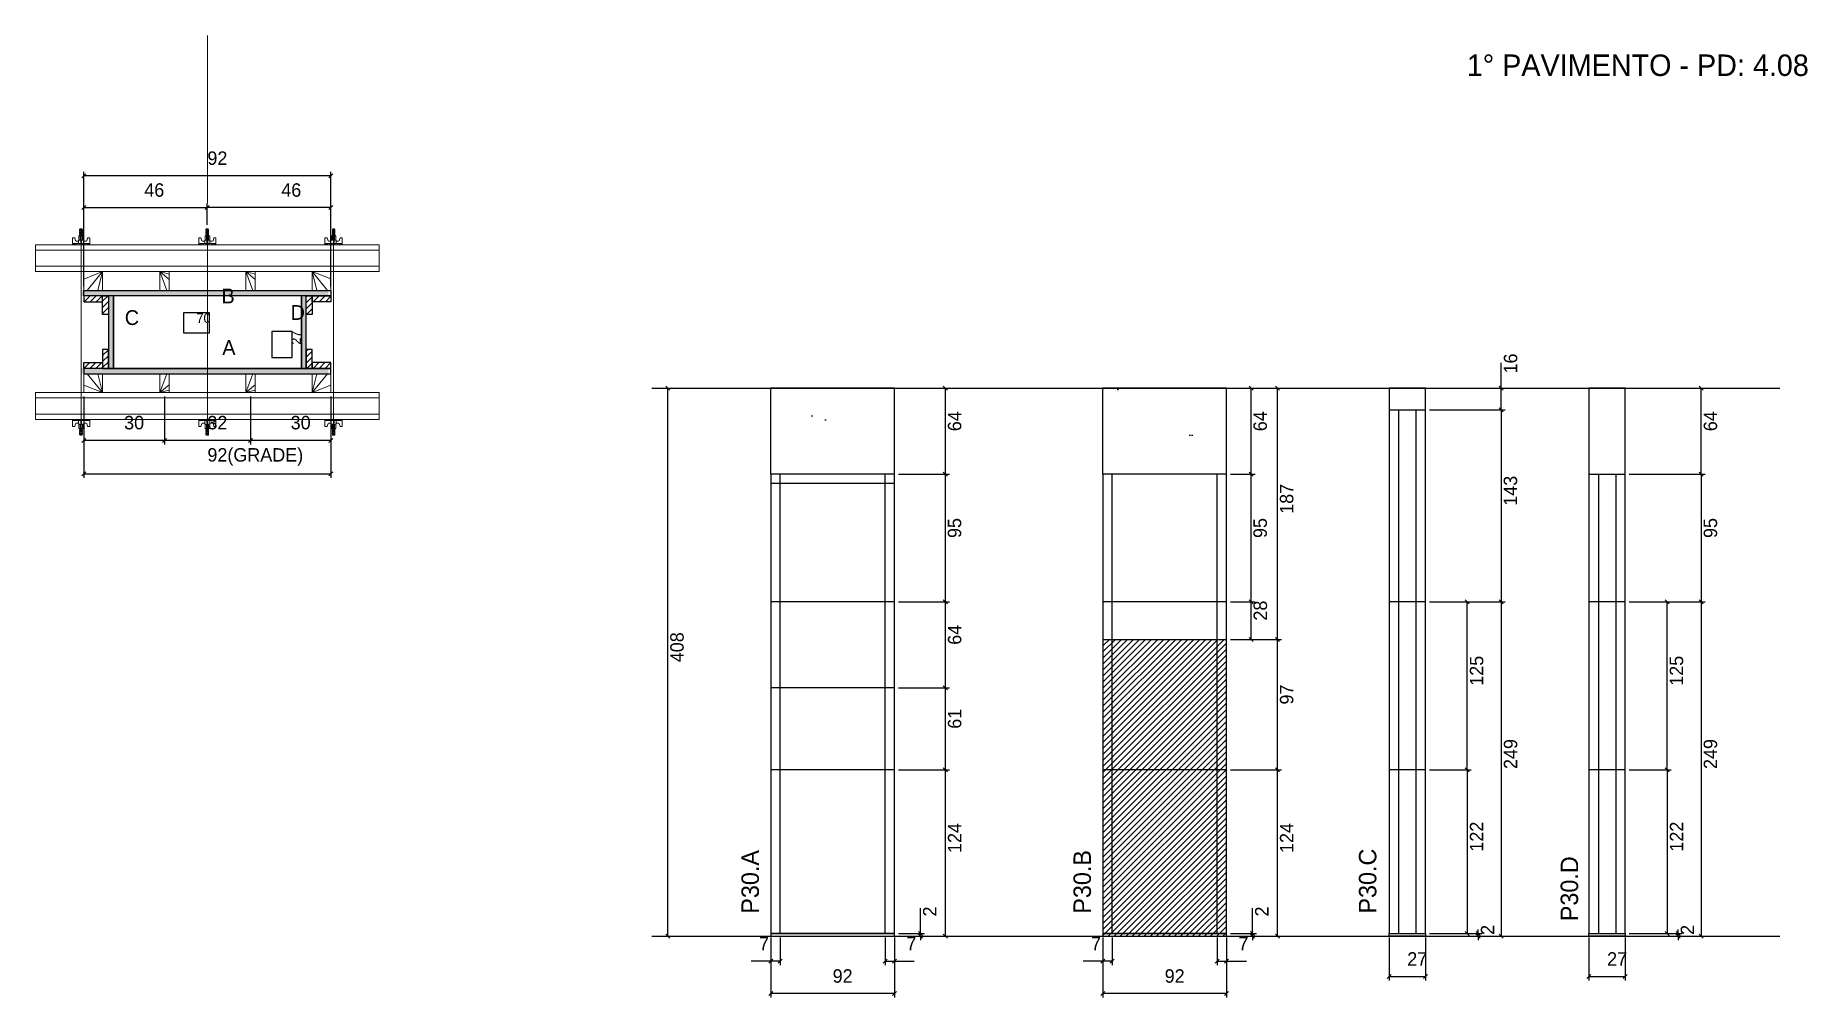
# Model space of a CAD drawing. Header units: metres. Extents: x 3100 to 4420, y 5169 to 5885.
import ezdxf

# ---------------------------------------------------------------- set-up
doc = ezdxf.new("R2010")
doc.units = ezdxf.units.M
for name, color, linetype in [('CHAPA', 7, 'Continuous'), ('COTA', 7, 'Continuous'), ('Hachura', 7, 'Continuous'), ('Madeira', 7, 'Continuous'), ('NOMENCLATURA', 7, 'Continuous'), ('Nível', 7, 'Continuous'), ('Painéis', 7, 'Continuous'), ('Perfil Metálico', 7, 'Continuous'), ('SARR_2.2x7', 7, 'Continuous'), ('SARRAFO', 7, 'Continuous'), ('Texto Seção', 7, 'Continuous'), ('TEXTO_GERAL', 7, 'Continuous')]:
    doc.layers.add(name, color=color, linetype=linetype)

msp = doc.modelspace()

# ---------------------------------------------------------------- hatches: boundary and pattern name
at = {"layer": 'COTA'}
h = msp.add_hatch(dxfattribs=at)
h.set_pattern_fill('AR-CONC')
h.paths.add_polyline_path([(3647.7, 5558.4), (3739.7, 5558.4), (3739.7, 5622.4), (3647.7, 5622.4), (3647.7, 5558.4)])
h = msp.add_hatch(dxfattribs=at)
h.set_pattern_fill('AR-CONC')
h.paths.add_polyline_path([(3894.9, 5608.4), (3894.9, 5608.4), (3894.9, 5558.4), (3986.9, 5558.4), (3986.9, 5606.4), (3986.9, 5606.4), (3986.9, 5622.4), (3894.9, 5622.4), (3894.9, 5608.4)])
h = msp.add_hatch(dxfattribs=at)
h.set_pattern_fill('AR-CONC')
h.paths.add_polyline_path([(4108, 5606.4), (4135, 5606.4), (4135, 5622.4), (4108, 5622.4), (4108, 5606.4)])
h = msp.add_hatch(dxfattribs=at)
h.set_pattern_fill('AR-CONC')
h.paths.add_polyline_path([(4256.8, 5558.4), (4283.8, 5558.4), (4283.8, 5622.4), (4256.8, 5622.4), (4256.8, 5558.4)])
at = {"layer": 'Hachura'}
h = msp.add_hatch(color=7, dxfattribs=at)
h.dxf.hatch_style = 1
h.paths.add_polyline_path([(3134.2, 5691.2), (3134.2, 5695.2), (3318.2, 5695.2), (3318.2, 5691.2), (3134.2, 5691.2), (3134.2, 5691.2)])
h = msp.add_hatch(dxfattribs=at)
h.set_pattern_fill('ANSI31')
h.paths.add_polyline_path([(3150.2, 5691.2), (3150.2, 5686.8), (3136.2, 5686.8), (3136.2, 5691.2), (3150.2, 5691.2)])
h = msp.add_hatch(dxfattribs=at)
h.set_pattern_fill('ANSI31')
h.paths.add_polyline_path([(3154.6, 5691.2), (3150.2, 5691.2), (3150.2, 5677.2), (3154.6, 5677.2), (3154.6, 5691.2)])
h = msp.add_hatch(color=7, dxfattribs=at)
h.dxf.hatch_style = 1
h.paths.add_polyline_path([(3158.2, 5691.2), (3154.6, 5691.2), (3154.6, 5637.2), (3158.2, 5637.2), (3158.2, 5691.2)])
h = msp.add_hatch(color=7, dxfattribs=at)
h.dxf.hatch_style = 1
h.paths.add_polyline_path([(3158.2, 5691.2), (3154.6, 5691.2), (3154.6, 5637.2), (3158.2, 5637.2), (3158.2, 5691.2)])
h = msp.add_hatch(color=7, dxfattribs=at)
h.dxf.hatch_style = 1
h.paths.add_polyline_path([(3301.8, 5691.2), (3298.2, 5691.2), (3298.2, 5637.2), (3301.8, 5637.2), (3301.8, 5691.2)])
h = msp.add_hatch(color=7, dxfattribs=at)
h.dxf.hatch_style = 1
h.paths.add_polyline_path([(3301.8, 5691.2), (3298.2, 5691.2), (3298.2, 5637.2), (3301.8, 5637.2), (3301.8, 5691.2)])
h = msp.add_hatch(dxfattribs=at)
h.set_pattern_fill('ANSI31')
h.paths.add_polyline_path([(3306.2, 5691.2), (3301.8, 5691.2), (3301.8, 5677.2), (3306.2, 5677.2), (3306.2, 5691.2)])
h = msp.add_hatch(dxfattribs=at)
h.set_pattern_fill('ANSI31')
h.paths.add_polyline_path([(3306.2, 5691.2), (3306.2, 5686.8), (3320.2, 5686.8), (3320.2, 5691.2), (3306.2, 5691.2)])
h = msp.add_hatch(dxfattribs=at)
h.set_pattern_fill('ANSI31')
h.paths.add_polyline_path([(3154.6, 5637.2), (3150.2, 5637.2), (3150.2, 5651.2), (3154.6, 5651.2), (3154.6, 5637.2)])
h = msp.add_hatch(dxfattribs=at)
h.set_pattern_fill('ANSI31')
h.paths.add_polyline_path([(3306.2, 5637.2), (3301.8, 5637.2), (3301.8, 5651.2), (3306.2, 5651.2), (3306.2, 5637.2)])
h = msp.add_hatch(color=7, dxfattribs=at)
h.dxf.hatch_style = 1
h.paths.add_polyline_path([(3134.2, 5637.2), (3134.2, 5633.2), (3318.2, 5633.2), (3318.2, 5637.2), (3134.2, 5637.2), (3134.2, 5637.2)])
h = msp.add_hatch(dxfattribs=at)
h.set_pattern_fill('ANSI31')
h.paths.add_polyline_path([(3150.2, 5637.2), (3150.2, 5641.6), (3136.2, 5641.6), (3136.2, 5637.2), (3150.2, 5637.2)])
h = msp.add_hatch(dxfattribs=at)
h.set_pattern_fill('ANSI31')
h.paths.add_polyline_path([(3306.2, 5637.2), (3306.2, 5641.6), (3320.2, 5641.6), (3320.2, 5637.2), (3306.2, 5637.2)])
h = msp.add_hatch(dxfattribs=at)
h.set_pattern_fill('ANSI31')
h.paths.add_polyline_path([(3986.9, 5214.4), (3986.9, 5435.4), (3894.9, 5435.4), (3894.9, 5214.4), (3986.9, 5214.4), (3986.9, 5214.4)])

# ---------------------------------------------------------------- linework, layer by layer
at = {"layer": 'CHAPA', "color": 1, "lineweight": 25}
for points in [[(3136.2, 5691.2), (3136.2, 5695.2), (3320.2, 5695.2), (3320.2, 5691.2)], [(3136.2, 5691.2), (3136.2, 5695.2), (3320.2, 5695.2), (3320.2, 5691.2)], [(3158.2, 5691.2), (3154.6, 5691.2), (3154.6, 5637.2), (3158.2, 5637.2)], [(3158.2, 5691.2), (3154.6, 5691.2), (3154.6, 5637.2), (3158.2, 5637.2)], [(3301.8, 5691.2), (3298.2, 5691.2), (3298.2, 5637.2), (3301.8, 5637.2)], [(3301.8, 5691.2), (3298.2, 5691.2), (3298.2, 5637.2), (3301.8, 5637.2)], [(3136.2, 5637.2), (3136.2, 5633.2), (3320.2, 5633.2), (3320.2, 5637.2)], [(3136.2, 5637.2), (3136.2, 5633.2), (3320.2, 5633.2), (3320.2, 5637.2)]]:
    msp.add_lwpolyline(points, close=True, dxfattribs=at)
at = {"layer": 'COTA', "color": 0, "lineweight": 25}
for p, q in [((3137.7, 5782.1), (3134.7, 5779.1)), ((3318.7, 5779.1), (3321.7, 5782.1)), ((3137.7, 5758.4), (3134.7, 5755.4)), ((3229.6, 5758.4), (3226.6, 5755.4)), ((3226.6, 5755.4), (3229.6, 5758.4)), ((3318.7, 5755.4), (3321.7, 5758.4)), ((3572.5, 5620.9), (3569.5, 5623.9)), ((3779.1, 5620.9), (3776.1, 5623.9)), ((4006.7, 5620.9), (4003.7, 5623.9)), ((4026.3, 5620.9), (4023.3, 5623.9)), ((4193, 5620.9), (4190, 5623.9)), ((4341.8, 5620.9), (4338.8, 5623.9)), ((4190, 5607.9), (4193, 5604.9)), ((4193, 5604.9), (4190, 5607.9)), ((3137.7, 5585), (3134.7, 5582)), ((3197.7, 5585), (3194.7, 5582)), ((3194.7, 5582), (3197.7, 5585)), ((3261.7, 5585), (3258.7, 5582)), ((3258.7, 5582), (3261.7, 5585)), ((3318.7, 5582), (3321.7, 5585)), ((3137.7, 5560.1), (3134.7, 5557.1)), ((3318.7, 5557.1), (3321.7, 5560.1)), ((3776.1, 5559.9), (3779.1, 5556.9)), ((3779.1, 5556.9), (3776.1, 5559.9)), ((4003.7, 5559.9), (4006.7, 5556.9)), ((4006.7, 5556.9), (4003.7, 5559.9)), ((4338.8, 5559.9), (4341.8, 5556.9)), ((4341.8, 5556.9), (4338.8, 5559.9)), ((3779.1, 5461.9), (3776.1, 5464.9)), ((3776.1, 5464.9), (3779.1, 5461.9)), ((4006.7, 5461.9), (4003.7, 5464.9)), ((4003.7, 5464.9), (4006.7, 5461.9)), ((4167.7, 5461.9), (4164.7, 5464.9)), ((4190, 5464.9), (4193, 5461.9)), ((4193, 5461.9), (4190, 5464.9)), ((4316.5, 5461.9), (4313.5, 5464.9)), ((4338.8, 5464.9), (4341.8, 5461.9)), ((4341.8, 5461.9), (4338.8, 5464.9)), ((4003.7, 5436.9), (4006.7, 5433.9)), ((4023.3, 5436.9), (4026.3, 5433.9)), ((4026.3, 5433.9), (4023.3, 5436.9)), ((3779.1, 5397.9), (3776.1, 5400.9)), ((3776.1, 5400.9), (3779.1, 5397.9)), ((3779.1, 5336.9), (3776.1, 5339.9)), ((3776.1, 5339.9), (3779.1, 5336.9)), ((4026.3, 5336.9), (4023.3, 5339.9)), ((4023.3, 5339.9), (4026.3, 5336.9)), ((4167.7, 5336.9), (4164.7, 5339.9)), ((4164.7, 5339.9), (4167.7, 5336.9)), ((4316.5, 5336.9), (4313.5, 5339.9)), ((4313.5, 5339.9), (4316.5, 5336.9)), ((3569.5, 5215.9), (3572.5, 5212.9)), ((3757.5, 5217.9), (3760.5, 5214.9)), ((3760.5, 5212.9), (3757.5, 5215.9)), ((3776.1, 5215.9), (3779.1, 5212.9)), ((4004.7, 5217.9), (4007.7, 5214.9)), ((4007.7, 5212.9), (4004.7, 5215.9)), ((4023.3, 5215.9), (4026.3, 5212.9)), ((4164.7, 5217.9), (4167.7, 5214.9)), ((4172.8, 5217.9), (4175.8, 5214.9)), ((4175.8, 5212.9), (4172.8, 5215.9)), ((4190, 5215.9), (4193, 5212.9)), ((4313.5, 5217.9), (4316.5, 5214.9)), ((4321.6, 5217.9), (4324.6, 5214.9)), ((4324.6, 5212.9), (4321.6, 5215.9)), ((4338.8, 5215.9), (4341.8, 5212.9)), ((3649.2, 5197.3), (3646.2, 5194.3)), ((3653.2, 5194.3), (3656.2, 5197.3)), ((3734.2, 5197.3), (3731.2, 5194.3)), ((3738.2, 5194.3), (3741.2, 5197.3)), ((3896.4, 5197.3), (3893.4, 5194.3)), ((3900.4, 5194.3), (3903.4, 5197.3)), ((3981.4, 5197.3), (3978.4, 5194.3)), ((3985.4, 5194.3), (3988.4, 5197.3)), ((4109.5, 5186), (4106.5, 5183)), ((4133.5, 5183), (4136.5, 5186)), ((4258.3, 5186), (4255.3, 5183)), ((4282.3, 5183), (4285.3, 5186)), ((3649.2, 5173.2), (3646.2, 5170.2)), ((3738.2, 5170.2), (3741.2, 5173.2)), ((3896.4, 5173.2), (3893.4, 5170.2)), ((3985.4, 5170.2), (3988.4, 5173.2))]:
    msp.add_line(p, q, dxfattribs=at)
at = {"layer": 'COTA', "color": 241, "lineweight": 25}
for p, q in [((3136.2, 5698.2), (3136.2, 5783.6)), ((3320.2, 5780.6), (3136.2, 5780.6)), ((3320.2, 5698.2), (3320.2, 5783.6)), ((3136.2, 5732.2), (3136.2, 5759.9)), ((3136.2, 5756.9), (3228.1, 5756.9)), ((3228.1, 5744), (3228.1, 5759.9)), ((3228.1, 5744), (3228.1, 5759.9)), ((3320.2, 5756.9), (3228.1, 5756.9)), ((3320.2, 5732.2), (3320.2, 5759.9)), ((3739.7, 5622.4), (3647.7, 5622.4)), ((3647.7, 5558.4), (3647.7, 5622.4)), ((3739.7, 5558.4), (3739.7, 5622.4)), ((3986.9, 5622.4), (3894.9, 5622.4)), ((3894.9, 5558.4), (3894.9, 5622.4)), ((3986.9, 5558.4), (3986.9, 5622.4)), ((3136.2, 5616.2), (3136.2, 5555.6)), ((3136.2, 5616.2), (3136.2, 5580.5)), ((3196.2, 5616.2), (3196.2, 5580.5)), ((3196.2, 5616.2), (3196.2, 5580.5)), ((3260.2, 5616.2), (3260.2, 5580.5)), ((3260.2, 5616.2), (3260.2, 5580.5)), ((3320.2, 5616.2), (3320.2, 5555.6)), ((3320.2, 5616.2), (3320.2, 5580.5)), ((3196.2, 5583.5), (3136.2, 5583.5)), ((3260.2, 5583.5), (3196.2, 5583.5)), ((3320.2, 5583.5), (3260.2, 5583.5)), ((3136.2, 5558.6), (3320.2, 5558.6))]:
    msp.add_line(p, q, dxfattribs=at)
at = {"layer": 'COTA', "color": 180, "lineweight": 25}
for p, q in [((3229.8, 5678.6), (3210.5, 5678.6)), ((3210.5, 5678.6), (3210.5, 5663.6)), ((3229.8, 5663.6), (3229.8, 5678.6)), ((3210.5, 5663.6), (3229.8, 5663.6)), ((3291.2, 5664.6), (3276.2, 5664.6)), ((3276.2, 5664.6), (3276.2, 5645.2)), ((3291.2, 5645.2), (3291.2, 5664.6)), ((3276.2, 5645.2), (3291.2, 5645.2))]:
    msp.add_line(p, q, dxfattribs=at)
at = {"layer": 'COTA', "color": 4, "lineweight": 25}
for p, q in [((4191.5, 5622.4), (4191.5, 5641.4)), ((3562.1, 5622.4), (3574, 5622.4)), ((3571, 5214.4), (3571, 5622.4)), ((3742.7, 5622.4), (3780.6, 5622.4)), ((3777.6, 5558.4), (3777.6, 5622.4)), ((3989.9, 5622.4), (4027.8, 5622.4)), ((3989.9, 5622.4), (4008.2, 5622.4)), ((4005.2, 5558.4), (4005.2, 5622.4)), ((4024.8, 5435.4), (4024.8, 5622.4)), ((4138, 5622.4), (4194.5, 5622.4)), ((4191.5, 5606.4), (4191.5, 5622.4)), ((4286.8, 5622.4), (4343.3, 5622.4)), ((4340.3, 5558.4), (4340.3, 5622.4)), ((4138, 5606.4), (4194.5, 5606.4)), ((4138, 5606.4), (4194.5, 5606.4)), ((4191.5, 5606.4), (4191.5, 5463.4)), ((3742.7, 5558.4), (3780.6, 5558.4)), ((3742.7, 5558.4), (3780.6, 5558.4)), ((3777.6, 5463.4), (3777.6, 5558.4)), ((3989.9, 5558.4), (4008.2, 5558.4)), ((3989.9, 5558.4), (4008.2, 5558.4)), ((4005.2, 5463.4), (4005.2, 5558.4)), ((4286.8, 5558.4), (4343.3, 5558.4)), ((4286.8, 5558.4), (4343.3, 5558.4)), ((4340.3, 5558.4), (4340.3, 5463.4)), ((3742.7, 5463.4), (3780.6, 5463.4)), ((3742.7, 5463.4), (3780.6, 5463.4)), ((3777.6, 5399.4), (3777.6, 5463.4)), ((3989.9, 5463.4), (4008.2, 5463.4)), ((3989.9, 5463.4), (4008.2, 5463.4)), ((4005.2, 5435.4), (4005.2, 5463.4)), ((4138, 5463.4), (4194.5, 5463.4)), ((4138, 5463.4), (4169.2, 5463.4)), ((4138, 5463.4), (4194.5, 5463.4)), ((4166.2, 5338.4), (4166.2, 5463.4)), ((4191.5, 5463.4), (4191.5, 5214.4)), ((4286.8, 5463.4), (4343.3, 5463.4)), ((4286.8, 5463.4), (4318, 5463.4)), ((4286.8, 5463.4), (4343.3, 5463.4)), ((4315, 5338.4), (4315, 5463.4)), ((4340.3, 5463.4), (4340.3, 5214.4)), ((3989.9, 5435.4), (4027.8, 5435.4)), ((3989.9, 5435.4), (4027.8, 5435.4)), ((3989.9, 5435.4), (4008.2, 5435.4)), ((4024.8, 5338.4), (4024.8, 5435.4)), ((3742.7, 5399.4), (3780.6, 5399.4)), ((3742.7, 5399.4), (3780.6, 5399.4)), ((3777.6, 5338.4), (3777.6, 5399.4)), ((3742.7, 5338.4), (3780.6, 5338.4)), ((3742.7, 5338.4), (3780.6, 5338.4)), ((3777.6, 5214.4), (3777.6, 5338.4)), ((3989.9, 5338.4), (4027.8, 5338.4)), ((3989.9, 5338.4), (4027.8, 5338.4)), ((4024.8, 5214.4), (4024.8, 5338.4)), ((4138, 5338.4), (4169.2, 5338.4)), ((4138, 5338.4), (4169.2, 5338.4)), ((4166.2, 5338.4), (4166.2, 5216.4)), ((4286.8, 5338.4), (4318, 5338.4)), ((4286.8, 5338.4), (4318, 5338.4)), ((4315, 5338.4), (4315, 5216.4)), ((3759, 5216.4), (3759, 5235.2)), ((4006.2, 5216.4), (4006.2, 5235.2)), ((3562.1, 5214.4), (3574, 5214.4)), ((3647.7, 5213.4), (3647.7, 5168.7)), ((3654.7, 5213.4), (3654.7, 5192.8)), ((3732.7, 5213.4), (3732.7, 5192.8)), ((3739.7, 5213.4), (3739.7, 5168.7)), ((3742.7, 5216.4), (3762, 5216.4)), ((3742.7, 5214.4), (3762, 5214.4)), ((3742.7, 5214.4), (3780.6, 5214.4)), ((3759, 5214.4), (3759, 5216.4)), ((3759, 5214.4), (3759, 5211.4)), ((3894.9, 5213.4), (3894.9, 5168.7)), ((3901.9, 5213.4), (3901.9, 5192.8)), ((3979.9, 5213.4), (3979.9, 5192.8)), ((3986.9, 5213.4), (3986.9, 5168.7)), ((3989.9, 5216.4), (4009.2, 5216.4)), ((3989.9, 5214.4), (4009.2, 5214.4)), ((3989.9, 5214.4), (4027.8, 5214.4)), ((4006.2, 5214.4), (4006.2, 5216.4)), ((4006.2, 5214.4), (4006.2, 5211.4)), ((4108, 5213.4), (4108, 5181.5)), ((4135, 5213.4), (4135, 5181.5)), ((4138, 5216.4), (4177.3, 5216.4)), ((4138, 5216.4), (4169.2, 5216.4)), ((4138, 5214.4), (4177.3, 5214.4)), ((4138, 5214.4), (4194.5, 5214.4)), ((4174.3, 5216.4), (4174.3, 5219.4)), ((4174.3, 5214.4), (4174.3, 5216.4)), ((4174.3, 5214.4), (4174.3, 5211.4)), ((4256.8, 5213.4), (4256.8, 5181.5)), ((4283.8, 5213.4), (4283.8, 5181.5)), ((4286.8, 5216.4), (4326.1, 5216.4)), ((4286.8, 5216.4), (4318, 5216.4)), ((4286.8, 5214.4), (4326.1, 5214.4)), ((4286.8, 5214.4), (4343.3, 5214.4)), ((4323.1, 5216.4), (4323.1, 5219.4)), ((4323.1, 5214.4), (4323.1, 5216.4)), ((4323.1, 5214.4), (4323.1, 5211.4)), ((3647.7, 5211.4), (3647.7, 5192.8)), ((3739.7, 5211.4), (3739.7, 5192.8)), ((3894.9, 5211.4), (3894.9, 5192.8)), ((3986.9, 5211.4), (3986.9, 5192.8)), ((3647.7, 5195.8), (3633, 5195.8)), ((3654.7, 5195.8), (3647.7, 5195.8)), ((3732.7, 5195.8), (3739.7, 5195.8)), ((3739.7, 5195.8), (3754.5, 5195.8)), ((3894.9, 5195.8), (3880.2, 5195.8)), ((3901.9, 5195.8), (3894.9, 5195.8)), ((3979.9, 5195.8), (3986.9, 5195.8)), ((3986.9, 5195.8), (4001.7, 5195.8)), ((4108, 5184.5), (4135, 5184.5)), ((4256.8, 5184.5), (4283.8, 5184.5)), ((3739.7, 5171.7), (3647.7, 5171.7)), ((3986.9, 5171.7), (3894.9, 5171.7))]:
    msp.add_line(p, q, dxfattribs=at)
at = {"layer": 'COTA', "color": 241, "lineweight": 25}
for points in [[(4135, 5606.4), (4135, 5622.4), (4108, 5622.4), (4108, 5606.4)], [(4283.8, 5558.4), (4283.8, 5622.4), (4256.8, 5622.4), (4256.8, 5558.4)]]:
    msp.add_lwpolyline(points, dxfattribs=at)
at = {"layer": 'Hachura', "color": 0, "lineweight": 9}
for p, q in [((3135.2, 5738.9), (3133, 5740)), ((3133.1, 5740.7), (3133.5, 5741)), ((3133.1, 5740.3), (3133.1, 5740.7)), ((3135.1, 5740.7), (3133.1, 5740.7)), ((3133.1, 5740.3), (3135.1, 5739.4)), ((3133.1, 5740.3), (3135.1, 5739.4)), ((3133.1, 5740.2), (3135.2, 5739.2)), ((3133.1, 5739.2), (3133.1, 5739.8)), ((3135.1, 5738.8), (3133.1, 5739.8)), ((3133.5, 5741), (3134.8, 5741)), ((3135.1, 5740), (3133.8, 5740.7)), ((3135.2, 5740.1), (3134, 5740.7)), ((3134.6, 5740.7), (3135.2, 5740.3)), ((3135.1, 5740.7), (3134.8, 5741)), ((3134.8, 5740.7), (3135.1, 5740.5)), ((3135.1, 5740), (3135.1, 5739.4)), ((3229.2, 5738.9), (3227, 5740)), ((3227.1, 5740.7), (3227.5, 5741)), ((3227.1, 5740.3), (3227.1, 5740.7)), ((3229.1, 5740.7), (3227.1, 5740.7)), ((3227.1, 5740.3), (3229.1, 5739.4)), ((3227.1, 5740.3), (3229.1, 5739.4)), ((3227.1, 5740.2), (3229.2, 5739.2)), ((3227.1, 5739.2), (3227.1, 5739.8)), ((3229.1, 5738.8), (3227.1, 5739.8)), ((3227.5, 5741), (3228.8, 5741)), ((3229.1, 5740), (3227.8, 5740.7)), ((3229.2, 5740.1), (3228, 5740.7)), ((3228.6, 5740.7), (3229.2, 5740.3)), ((3229.1, 5740.7), (3228.8, 5741)), ((3228.8, 5740.7), (3229.1, 5740.5)), ((3229.1, 5740), (3229.1, 5739.4)), ((3321.8, 5740.7), (3321.1, 5740.3)), ((3323.3, 5740.2), (3321.1, 5739.2)), ((3321.2, 5740.1), (3322.3, 5740.7)), ((3321.2, 5738.9), (3323.3, 5740)), ((3321.3, 5740.7), (3321.6, 5741)), ((3321.5, 5740.7), (3321.3, 5740.5)), ((3321.3, 5740), (3322.6, 5740.7)), ((3321.3, 5740.7), (3323.2, 5740.7)), ((3323.2, 5740.3), (3321.3, 5739.4)), ((3323.2, 5740.3), (3321.3, 5739.4)), ((3321.3, 5740), (3321.3, 5739.4)), ((3321.3, 5738.8), (3323.2, 5739.8)), ((3322.9, 5741), (3321.6, 5741)), ((3323.2, 5740.7), (3322.9, 5741)), ((3323.2, 5740.3), (3323.2, 5740.7)), ((3323.2, 5739.2), (3323.2, 5739.8)), ((3127.7, 5729.2), (3127.7, 5734.3)), ((3127.7, 5734.3), (3129.4, 5734.3)), ((3127.7, 5730.1), (3140.6, 5730.1)), ((3127.7, 5730.1), (3132.9, 5730.1)), ((3140.6, 5729.2), (3127.7, 5729.2)), ((3127.9, 5730.1), (3127.9, 5729.2)), ((3128.1, 5730.1), (3128.1, 5729.2)), ((3128.4, 5730.1), (3128.4, 5729.2)), ((3128.9, 5730.1), (3128.9, 5729.2)), ((3129.4, 5734.3), (3130, 5732.1)), ((3129.7, 5730.1), (3129.7, 5729.2)), ((3130.3, 5731.9), (3132.2, 5731.9)), ((3131.1, 5730.1), (3131.1, 5729.2)), ((3139.7, 5729.2), (3131.9, 5729.2)), ((3132.2, 5732.7), (3136.1, 5732.7)), ((3132.2, 5730.1), (3132.2, 5732.7)), ((3134.2, 5730.1), (3132.2, 5730.1)), ((3135.9, 5735.9), (3132.5, 5735.9)), ((3132.5, 5735.9), (3132.5, 5732.7)), ((3135.9, 5735.8), (3132.5, 5735.8)), ((3132.9, 5730.1), (3133.5, 5730.1)), ((3135.2, 5737.8), (3133, 5738.8)), ((3135.2, 5736.6), (3133, 5737.7)), ((3134.3, 5735.9), (3133, 5736.5)), ((3133.1, 5739.2), (3135.1, 5738.2)), ((3133.1, 5739.1), (3135.2, 5738)), ((3133.1, 5738), (3133.1, 5738.7)), ((3135.1, 5737.7), (3133.1, 5738.7)), ((3133.1, 5738.4), (3133.1, 5738.7)), ((3133.1, 5738), (3135.1, 5737)), ((3133.1, 5737.9), (3135.2, 5736.8)), ((3133.1, 5736.9), (3133.1, 5737.5)), ((3135.1, 5736.5), (3133.1, 5737.5)), ((3133.1, 5736.9), (3135.1, 5735.9)), ((3134, 5735.9), (3133.1, 5736.3)), ((3133.1, 5735.9), (3133.1, 5736.3)), ((3133.2, 5729.8), (3133.2, 5730)), ((3133.2, 5729.3), (3133.2, 5729.8)), ((3133.5, 5735.9), (3133.5, 5732.7)), ((3133.9, 5730.1), (3133.9, 5732.1)), ((3134.2, 5730.1), (3134.2, 5729.2)), ((3134.4, 5732.1), (3134.4, 5730.1)), ((3135.1, 5738.2), (3135.1, 5738.8)), ((3135.1, 5737.5), (3135.1, 5737.7)), ((3135.1, 5737.5), (3135.1, 5737)), ((3135.1, 5736.5), (3135.1, 5735.9)), ((3135.1, 5735.9), (3135.1, 5732.7)), ((3135.2, 5730), (3135.2, 5729.5)), ((3135.9, 5732.7), (3135.9, 5735.9)), ((3136.1, 5732.7), (3135.9, 5732.7)), ((3136.1, 5732.7), (3135.9, 5732.7)), ((3136.1, 5732.7), (3136.1, 5730.1)), ((3138.1, 5731.9), (3136.1, 5731.9)), ((3137.2, 5730.1), (3137.2, 5729.2)), ((3138.9, 5734.3), (3138.4, 5732.1)), ((3138.6, 5730.1), (3138.6, 5729.2)), ((3140.6, 5734.3), (3138.9, 5734.3)), ((3139.5, 5730.1), (3139.5, 5729.2)), ((3139.9, 5730.1), (3139.9, 5729.2)), ((3140.3, 5730.1), (3140.3, 5729.2)), ((3140.5, 5730.1), (3140.5, 5729.2)), ((3140.6, 5730.1), (3140.6, 5734.3)), ((3140.6, 5730.1), (3140.6, 5729.2)), ((3221.7, 5729.2), (3221.7, 5734.3)), ((3221.7, 5734.3), (3223.4, 5734.3)), ((3221.7, 5730.1), (3234.6, 5730.1)), ((3221.7, 5730.1), (3226.9, 5730.1)), ((3234.6, 5729.2), (3221.7, 5729.2)), ((3221.9, 5730.1), (3221.9, 5729.2)), ((3222.1, 5730.1), (3222.1, 5729.2)), ((3222.4, 5730.1), (3222.4, 5729.2)), ((3222.9, 5730.1), (3222.9, 5729.2)), ((3223.4, 5734.3), (3224, 5732.1)), ((3223.7, 5730.1), (3223.7, 5729.2)), ((3224.3, 5731.9), (3226.2, 5731.9)), ((3225.1, 5730.1), (3225.1, 5729.2)), ((3233.7, 5729.2), (3225.9, 5729.2)), ((3226.2, 5732.7), (3230.1, 5732.7)), ((3226.2, 5730.1), (3226.2, 5732.7)), ((3228.2, 5730.1), (3226.2, 5730.1)), ((3229.9, 5735.9), (3226.5, 5735.9)), ((3226.5, 5735.9), (3226.5, 5732.7)), ((3229.9, 5735.8), (3226.5, 5735.8)), ((3226.9, 5730.1), (3227.5, 5730.1)), ((3229.2, 5737.8), (3227, 5738.8)), ((3229.2, 5736.6), (3227, 5737.7)), ((3228.3, 5735.9), (3227, 5736.5)), ((3227.1, 5739.2), (3229.1, 5738.2)), ((3227.1, 5739.1), (3229.2, 5738)), ((3227.1, 5738), (3227.1, 5738.7)), ((3229.1, 5737.7), (3227.1, 5738.7)), ((3227.1, 5738.4), (3227.1, 5738.7)), ((3227.1, 5738), (3229.1, 5737)), ((3227.1, 5737.9), (3229.2, 5736.8)), ((3227.1, 5736.9), (3227.1, 5737.5)), ((3229.1, 5736.5), (3227.1, 5737.5)), ((3227.1, 5736.9), (3229.1, 5735.9)), ((3228, 5735.9), (3227.1, 5736.3)), ((3227.1, 5735.9), (3227.1, 5736.3)), ((3227.2, 5729.8), (3227.2, 5730)), ((3227.2, 5729.3), (3227.2, 5729.8)), ((3227.5, 5735.9), (3227.5, 5732.7)), ((3227.9, 5730.1), (3227.9, 5732.1)), ((3228.2, 5730.1), (3228.2, 5729.2)), ((3228.4, 5732.1), (3228.4, 5730.1)), ((3229.1, 5738.2), (3229.1, 5738.8)), ((3229.1, 5737.5), (3229.1, 5737.7)), ((3229.1, 5737.5), (3229.1, 5737)), ((3229.1, 5736.5), (3229.1, 5735.9)), ((3229.1, 5735.9), (3229.1, 5732.7)), ((3229.2, 5730), (3229.2, 5729.5)), ((3229.9, 5732.7), (3229.9, 5735.9)), ((3230.1, 5732.7), (3229.9, 5732.7)), ((3230.1, 5732.7), (3229.9, 5732.7)), ((3230.1, 5732.7), (3230.1, 5730.1)), ((3232.1, 5731.9), (3230.1, 5731.9)), ((3231.2, 5730.1), (3231.2, 5729.2)), ((3232.9, 5734.3), (3232.4, 5732.1)), ((3232.6, 5730.1), (3232.6, 5729.2)), ((3234.6, 5734.3), (3232.9, 5734.3)), ((3233.5, 5730.1), (3233.5, 5729.2)), ((3233.9, 5730.1), (3233.9, 5729.2)), ((3234.3, 5730.1), (3234.3, 5729.2)), ((3234.5, 5730.1), (3234.5, 5729.2)), ((3234.6, 5730.1), (3234.6, 5734.3)), ((3234.6, 5730.1), (3234.6, 5729.2)), ((3315.7, 5730.1), (3315.7, 5734.3)), ((3315.7, 5734.3), (3317.4, 5734.3)), ((3328.6, 5730.1), (3315.7, 5730.1)), ((3315.7, 5730.1), (3315.7, 5729.2)), ((3315.7, 5729.2), (3328.6, 5729.2)), ((3315.9, 5730.1), (3315.9, 5729.2)), ((3316.1, 5730.1), (3316.1, 5729.2)), ((3316.4, 5730.1), (3316.4, 5729.2)), ((3316.7, 5729.2), (3324.5, 5729.2)), ((3316.9, 5730.1), (3316.9, 5729.2)), ((3317.4, 5734.3), (3318, 5732.1)), ((3317.7, 5730.1), (3317.7, 5729.2)), ((3318.3, 5731.9), (3320.2, 5731.9)), ((3319.2, 5730.1), (3319.2, 5729.2)), ((3324.1, 5732.7), (3320.2, 5732.7)), ((3320.2, 5732.7), (3320.2, 5730.1)), ((3320.2, 5732.7), (3320.5, 5732.7)), ((3320.2, 5732.7), (3320.5, 5732.7)), ((3320.5, 5735.9), (3323.9, 5735.9)), ((3320.5, 5732.7), (3320.5, 5735.9)), ((3320.5, 5735.8), (3323.9, 5735.8)), ((3323.3, 5739.1), (3321.1, 5738)), ((3323.3, 5737.9), (3321.1, 5736.8)), ((3321.2, 5737.8), (3323.3, 5738.8)), ((3321.2, 5736.6), (3323.3, 5737.7)), ((3321.2, 5730), (3321.2, 5729.5)), ((3323.2, 5739.2), (3321.3, 5738.2)), ((3321.3, 5738.2), (3321.3, 5738.8)), ((3321.3, 5737.7), (3323.2, 5738.7)), ((3323.2, 5738), (3321.3, 5737)), ((3321.3, 5737.5), (3321.3, 5737.7)), ((3321.3, 5737.5), (3321.3, 5737)), ((3321.3, 5736.5), (3323.2, 5737.5)), ((3323.2, 5736.9), (3321.3, 5735.9)), ((3321.3, 5736.5), (3321.3, 5735.9)), ((3321.3, 5735.9), (3321.3, 5732.7)), ((3322, 5732.1), (3322, 5730.1)), ((3322, 5735.9), (3323.3, 5736.5)), ((3322.2, 5730.1), (3324.1, 5730.1)), ((3322.2, 5730.1), (3322.2, 5729.2)), ((3322.3, 5735.9), (3323.2, 5736.3)), ((3322.5, 5730.1), (3322.5, 5732.1)), ((3322.8, 5735.9), (3322.8, 5732.7)), ((3323.5, 5730.1), (3322.8, 5730.1)), ((3323.1, 5729.8), (3323.1, 5730)), ((3323.1, 5729.3), (3323.1, 5729.8)), ((3323.2, 5738), (3323.2, 5738.7)), ((3323.2, 5738.4), (3323.2, 5738.7)), ((3323.2, 5736.9), (3323.2, 5737.5)), ((3323.2, 5735.9), (3323.2, 5736.3)), ((3328.6, 5730.1), (3323.5, 5730.1)), ((3323.9, 5735.9), (3323.9, 5732.7)), ((3324.1, 5730.1), (3324.1, 5732.7)), ((3326.1, 5731.9), (3324.1, 5731.9)), ((3325.2, 5730.1), (3325.2, 5729.2)), ((3327, 5734.3), (3326.4, 5732.1)), ((3326.6, 5730.1), (3326.6, 5729.2)), ((3328.6, 5734.3), (3327, 5734.3)), ((3327.5, 5730.1), (3327.5, 5729.2)), ((3327.9, 5730.1), (3327.9, 5729.2)), ((3328.3, 5730.1), (3328.3, 5729.2)), ((3328.5, 5730.1), (3328.5, 5729.2)), ((3328.6, 5729.2), (3328.6, 5734.3)), ((3140.6, 5599.2), (3127.7, 5599.2)), ((3127.7, 5599.2), (3127.7, 5594)), ((3127.7, 5598.3), (3140.6, 5598.3)), ((3127.7, 5598.3), (3132.9, 5598.3)), ((3127.9, 5598.3), (3127.9, 5599.2)), ((3128.1, 5598.3), (3128.1, 5599.2)), ((3128.4, 5598.3), (3128.4, 5599.2)), ((3128.9, 5598.3), (3128.9, 5599.2)), ((3129.4, 5594), (3130, 5596.2)), ((3129.7, 5598.3), (3129.7, 5599.2)), ((3130.3, 5596.5), (3132.2, 5596.5)), ((3131.1, 5598.3), (3131.1, 5599.2)), ((3139.7, 5599.2), (3131.9, 5599.2)), ((3134.2, 5598.3), (3132.2, 5598.3)), ((3132.2, 5598.3), (3132.2, 5595.7)), ((3132.2, 5595.7), (3136.1, 5595.7)), ((3132.5, 5592.5), (3132.5, 5595.7)), ((3132.9, 5598.3), (3133.5, 5598.3)), ((3133.2, 5599), (3133.2, 5598.6)), ((3133.2, 5598.6), (3133.2, 5598.4)), ((3133.5, 5592.5), (3133.5, 5595.7)), ((3133.9, 5598.3), (3133.9, 5596.3)), ((3134.2, 5598.3), (3134.2, 5599.2)), ((3134.4, 5596.3), (3134.4, 5598.3)), ((3135.1, 5592.5), (3135.1, 5595.7)), ((3135.2, 5598.4), (3135.2, 5598.8)), ((3135.9, 5595.7), (3135.9, 5592.5)), ((3136.1, 5595.7), (3135.9, 5595.7)), ((3136.1, 5595.7), (3135.9, 5595.7)), ((3136.1, 5595.7), (3136.1, 5598.3)), ((3138.1, 5596.5), (3136.1, 5596.5)), ((3137.2, 5598.3), (3137.2, 5599.2)), ((3138.9, 5594), (3138.4, 5596.2)), ((3138.6, 5598.3), (3138.6, 5599.2)), ((3139.5, 5598.3), (3139.5, 5599.2)), ((3139.9, 5598.3), (3139.9, 5599.2)), ((3140.3, 5598.3), (3140.3, 5599.2)), ((3140.5, 5598.3), (3140.5, 5599.2)), ((3140.6, 5598.3), (3140.6, 5599.2)), ((3140.6, 5598.3), (3140.6, 5594)), ((3234.6, 5599.2), (3221.7, 5599.2)), ((3221.7, 5599.2), (3221.7, 5594)), ((3221.7, 5598.3), (3234.6, 5598.3)), ((3221.7, 5598.3), (3226.9, 5598.3)), ((3221.9, 5598.3), (3221.9, 5599.2)), ((3222.1, 5598.3), (3222.1, 5599.2)), ((3222.4, 5598.3), (3222.4, 5599.2)), ((3222.9, 5598.3), (3222.9, 5599.2)), ((3223.4, 5594), (3224, 5596.2)), ((3223.7, 5598.3), (3223.7, 5599.2)), ((3224.3, 5596.5), (3226.2, 5596.5)), ((3225.1, 5598.3), (3225.1, 5599.2)), ((3233.7, 5599.2), (3225.9, 5599.2)), ((3228.2, 5598.3), (3226.2, 5598.3)), ((3226.2, 5598.3), (3226.2, 5595.7)), ((3226.2, 5595.7), (3230.1, 5595.7)), ((3226.5, 5592.5), (3226.5, 5595.7)), ((3226.9, 5598.3), (3227.5, 5598.3)), ((3227.2, 5599), (3227.2, 5598.6)), ((3227.2, 5598.6), (3227.2, 5598.4)), ((3227.5, 5592.5), (3227.5, 5595.7)), ((3227.9, 5598.3), (3227.9, 5596.3)), ((3228.2, 5598.3), (3228.2, 5599.2)), ((3228.4, 5596.3), (3228.4, 5598.3)), ((3229.1, 5592.5), (3229.1, 5595.7)), ((3229.2, 5598.4), (3229.2, 5598.8)), ((3229.9, 5595.7), (3229.9, 5592.5)), ((3230.1, 5595.7), (3229.9, 5595.7)), ((3230.1, 5595.7), (3229.9, 5595.7)), ((3230.1, 5595.7), (3230.1, 5598.3)), ((3232.1, 5596.5), (3230.1, 5596.5)), ((3231.2, 5598.3), (3231.2, 5599.2)), ((3232.9, 5594), (3232.4, 5596.2)), ((3232.6, 5598.3), (3232.6, 5599.2)), ((3233.5, 5598.3), (3233.5, 5599.2)), ((3233.9, 5598.3), (3233.9, 5599.2)), ((3234.3, 5598.3), (3234.3, 5599.2)), ((3234.5, 5598.3), (3234.5, 5599.2)), ((3234.6, 5598.3), (3234.6, 5599.2)), ((3234.6, 5598.3), (3234.6, 5594)), ((3315.7, 5599.2), (3328.6, 5599.2)), ((3315.7, 5598.3), (3315.7, 5599.2)), ((3328.6, 5598.3), (3315.7, 5598.3)), ((3315.7, 5598.3), (3315.7, 5594)), ((3315.9, 5598.3), (3315.9, 5599.2)), ((3316.1, 5598.3), (3316.1, 5599.2)), ((3316.4, 5598.3), (3316.4, 5599.2)), ((3316.7, 5599.2), (3324.5, 5599.2)), ((3316.9, 5598.3), (3316.9, 5599.2)), ((3317.4, 5594), (3318, 5596.2)), ((3317.7, 5598.3), (3317.7, 5599.2)), ((3318.3, 5596.5), (3320.2, 5596.5)), ((3319.2, 5598.3), (3319.2, 5599.2)), ((3320.2, 5595.7), (3320.2, 5598.3)), ((3324.1, 5595.7), (3320.2, 5595.7)), ((3320.2, 5595.7), (3320.5, 5595.7)), ((3320.2, 5595.7), (3320.5, 5595.7)), ((3320.5, 5595.7), (3320.5, 5592.5)), ((3321.2, 5598.4), (3321.2, 5598.8)), ((3321.3, 5592.5), (3321.3, 5595.7)), ((3322, 5596.3), (3322, 5598.3)), ((3322.2, 5598.3), (3322.2, 5599.2)), ((3322.2, 5598.3), (3324.1, 5598.3)), ((3322.5, 5598.3), (3322.5, 5596.3)), ((3323.5, 5598.3), (3322.8, 5598.3)), ((3322.8, 5592.5), (3322.8, 5595.7)), ((3323.1, 5599), (3323.1, 5598.6)), ((3323.1, 5598.6), (3323.1, 5598.4)), ((3328.6, 5598.3), (3323.5, 5598.3)), ((3323.9, 5592.5), (3323.9, 5595.7)), ((3324.1, 5598.3), (3324.1, 5595.7)), ((3326.1, 5596.5), (3324.1, 5596.5)), ((3325.2, 5598.3), (3325.2, 5599.2)), ((3327, 5594), (3326.4, 5596.2)), ((3326.6, 5598.3), (3326.6, 5599.2)), ((3327.5, 5598.3), (3327.5, 5599.2)), ((3327.9, 5598.3), (3327.9, 5599.2)), ((3328.3, 5598.3), (3328.3, 5599.2)), ((3328.5, 5598.3), (3328.5, 5599.2)), ((3328.6, 5599.2), (3328.6, 5594)), ((3127.7, 5594), (3129.4, 5594)), ((3135.9, 5592.5), (3132.5, 5592.5)), ((3135.9, 5592.5), (3132.5, 5592.5)), ((3134.3, 5592.5), (3133, 5591.8)), ((3135.2, 5591.7), (3133, 5590.7)), ((3135.2, 5590.6), (3133, 5589.5)), ((3135.2, 5589.4), (3133, 5588.4)), ((3133.1, 5591.5), (3135.1, 5592.5)), ((3134, 5592.5), (3133.1, 5592)), ((3133.1, 5592.5), (3133.1, 5592)), ((3135.1, 5591.8), (3133.1, 5590.9)), ((3133.1, 5591.5), (3133.1, 5590.9)), ((3133.1, 5590.4), (3135.2, 5591.5)), ((3133.1, 5590.3), (3135.1, 5591.3)), ((3135.1, 5590.7), (3133.1, 5589.7)), ((3133.1, 5589.3), (3135.2, 5590.4)), ((3133.1, 5590.3), (3133.1, 5589.7)), ((3133.1, 5589.2), (3135.1, 5590.1)), ((3133.1, 5589.9), (3133.1, 5589.7)), ((3135.1, 5589.5), (3133.1, 5588.5)), ((3133.1, 5589.2), (3133.1, 5588.5)), ((3133.1, 5588.1), (3135.2, 5589.2)), ((3133.1, 5588), (3135.1, 5589)), ((3133.1, 5588), (3135.1, 5589)), ((3133.1, 5588), (3133.1, 5587.7)), ((3133.1, 5587.7), (3133.5, 5587.4)), ((3135.1, 5587.7), (3133.1, 5587.7)), ((3133.5, 5587.4), (3134.8, 5587.4)), ((3135.1, 5588.3), (3133.8, 5587.7)), ((3135.2, 5588.3), (3134, 5587.7)), ((3134.6, 5587.7), (3135.2, 5588)), ((3134.8, 5587.7), (3135.1, 5587.8)), ((3135.1, 5587.7), (3134.8, 5587.4)), ((3135.1, 5591.8), (3135.1, 5592.5)), ((3135.1, 5590.9), (3135.1, 5591.3)), ((3135.1, 5590.9), (3135.1, 5590.7)), ((3135.1, 5590.1), (3135.1, 5589.5)), ((3135.1, 5588.3), (3135.1, 5589)), ((3140.6, 5594), (3138.9, 5594)), ((3221.7, 5594), (3223.4, 5594)), ((3229.9, 5592.5), (3226.5, 5592.5)), ((3229.9, 5592.5), (3226.5, 5592.5)), ((3228.3, 5592.5), (3227, 5591.8)), ((3229.2, 5591.7), (3227, 5590.7)), ((3229.2, 5590.6), (3227, 5589.5)), ((3229.2, 5589.4), (3227, 5588.4)), ((3227.1, 5591.5), (3229.1, 5592.5)), ((3228, 5592.5), (3227.1, 5592)), ((3227.1, 5592.5), (3227.1, 5592)), ((3229.1, 5591.8), (3227.1, 5590.9)), ((3227.1, 5591.5), (3227.1, 5590.9)), ((3227.1, 5590.4), (3229.2, 5591.5)), ((3227.1, 5590.3), (3229.1, 5591.3)), ((3229.1, 5590.7), (3227.1, 5589.7)), ((3227.1, 5589.3), (3229.2, 5590.4)), ((3227.1, 5590.3), (3227.1, 5589.7)), ((3227.1, 5589.2), (3229.1, 5590.1)), ((3227.1, 5589.9), (3227.1, 5589.7)), ((3229.1, 5589.5), (3227.1, 5588.5)), ((3227.1, 5589.2), (3227.1, 5588.5)), ((3227.1, 5588.1), (3229.2, 5589.2)), ((3227.1, 5588), (3229.1, 5589)), ((3227.1, 5588), (3229.1, 5589)), ((3227.1, 5588), (3227.1, 5587.7)), ((3227.1, 5587.7), (3227.5, 5587.4)), ((3229.1, 5587.7), (3227.1, 5587.7)), ((3227.5, 5587.4), (3228.8, 5587.4)), ((3229.1, 5588.3), (3227.8, 5587.7)), ((3229.2, 5588.3), (3228, 5587.7)), ((3228.6, 5587.7), (3229.2, 5588)), ((3228.8, 5587.7), (3229.1, 5587.8)), ((3229.1, 5587.7), (3228.8, 5587.4)), ((3229.1, 5591.8), (3229.1, 5592.5)), ((3229.1, 5590.9), (3229.1, 5591.3)), ((3229.1, 5590.9), (3229.1, 5590.7)), ((3229.1, 5590.1), (3229.1, 5589.5)), ((3229.1, 5588.3), (3229.1, 5589)), ((3234.6, 5594), (3232.9, 5594)), ((3315.7, 5594), (3317.4, 5594)), ((3320.5, 5592.5), (3323.9, 5592.5)), ((3320.5, 5592.5), (3323.9, 5592.5)), ((3323.3, 5590.4), (3321.1, 5591.5)), ((3323.3, 5589.3), (3321.1, 5590.4)), ((3323.3, 5588.1), (3321.1, 5589.2)), ((3321.8, 5587.7), (3321.1, 5588)), ((3321.2, 5591.7), (3323.3, 5590.7)), ((3321.2, 5590.6), (3323.3, 5589.5)), ((3321.2, 5589.4), (3323.3, 5588.4)), ((3321.2, 5588.3), (3322.3, 5587.7)), ((3321.3, 5591.8), (3321.3, 5592.5)), ((3323.2, 5591.5), (3321.3, 5592.5)), ((3321.3, 5591.8), (3323.2, 5590.9)), ((3321.3, 5590.9), (3321.3, 5591.3)), ((3323.2, 5590.3), (3321.3, 5591.3)), ((3321.3, 5590.9), (3321.3, 5590.7)), ((3321.3, 5590.7), (3323.2, 5589.7)), ((3321.3, 5590.1), (3321.3, 5589.5)), ((3323.2, 5589.2), (3321.3, 5590.1)), ((3321.3, 5589.5), (3323.2, 5588.5)), ((3323.2, 5588), (3321.3, 5589)), ((3321.3, 5588.3), (3321.3, 5589)), ((3323.2, 5588), (3321.3, 5589)), ((3321.3, 5588.3), (3322.6, 5587.7)), ((3321.5, 5587.7), (3321.3, 5587.8)), ((3321.3, 5587.7), (3321.6, 5587.4)), ((3321.3, 5587.7), (3323.2, 5587.7)), ((3322.9, 5587.4), (3321.6, 5587.4)), ((3322, 5592.5), (3323.3, 5591.8)), ((3322.3, 5592.5), (3323.2, 5592)), ((3323.2, 5587.7), (3322.9, 5587.4)), ((3323.2, 5592.5), (3323.2, 5592)), ((3323.2, 5591.5), (3323.2, 5590.9)), ((3323.2, 5590.3), (3323.2, 5589.7)), ((3323.2, 5589.9), (3323.2, 5589.7)), ((3323.2, 5589.2), (3323.2, 5588.5)), ((3323.2, 5588), (3323.2, 5587.7)), ((3328.6, 5594), (3327, 5594))]:
    msp.add_line(p, q, dxfattribs=at)
at = {"layer": 'Hachura', "color": 251, "lineweight": 9}
for p, q in [((3134.2, 5740), (3134.2, 5592.2)), ((3228.2, 5740), (3228.2, 5592.2)), ((3322.2, 5740), (3322.2, 5592.2))]:
    msp.add_line(p, q, dxfattribs=at)
at = {"layer": 'Madeira', "color": 126, "lineweight": 18}
for p, q in [((3150.2, 5709.2), (3136.2, 5703.7)), ((3150.2, 5709.2), (3138.7, 5695.2)), ((3150.2, 5709.2), (3146.7, 5695.2)), ((3192.7, 5709.2), (3199.7, 5703.4)), ((3192.7, 5709.2), (3199.7, 5707.4)), ((3192.7, 5709.2), (3198.1, 5695.2)), ((3256.7, 5709.2), (3263.7, 5703.4)), ((3256.7, 5709.2), (3263.7, 5707.4)), ((3256.7, 5709.2), (3262.1, 5695.2)), ((3306.2, 5709.2), (3317.7, 5695.2)), ((3306.2, 5709.2), (3309.7, 5695.2)), ((3306.2, 5709.2), (3320.2, 5703.8)), ((3150.2, 5619.2), (3136.2, 5624.6)), ((3150.2, 5619.2), (3138.7, 5633.2)), ((3150.2, 5619.2), (3146.7, 5633.2)), ((3192.7, 5619.2), (3198.1, 5633.2)), ((3192.7, 5619.2), (3199.7, 5624.9)), ((3192.7, 5619.2), (3199.7, 5620.9)), ((3256.7, 5619.2), (3262.1, 5633.2)), ((3256.7, 5619.2), (3263.7, 5624.9)), ((3256.7, 5619.2), (3263.7, 5620.9)), ((3306.2, 5619.2), (3317.7, 5633.2)), ((3306.2, 5619.2), (3309.7, 5633.2)), ((3306.2, 5619.2), (3320.2, 5624.6))]:
    msp.add_line(p, q, dxfattribs=at)
for points in [[(3136.2, 5709.2), (3136.2, 5695.2), (3320.2, 5695.2), (3320.2, 5709.2)], [(3150.2, 5709.2), (3150.2, 5695.2), (3136.2, 5695.2), (3136.2, 5709.2)], [(3192.7, 5709.2), (3199.7, 5709.2), (3199.7, 5695.2), (3192.7, 5695.2)], [(3256.7, 5709.2), (3263.7, 5709.2), (3263.7, 5695.2), (3256.7, 5695.2)], [(3306.2, 5709.2), (3306.2, 5695.2), (3320.2, 5695.2), (3320.2, 5709.2)], [(3136.2, 5619.2), (3136.2, 5633.2), (3320.2, 5633.2), (3320.2, 5619.2)], [(3150.2, 5619.2), (3150.2, 5633.2), (3136.2, 5633.2), (3136.2, 5619.2)], [(3192.7, 5619.2), (3199.7, 5619.2), (3199.7, 5633.2), (3192.7, 5633.2)], [(3256.7, 5619.2), (3263.7, 5619.2), (3263.7, 5633.2), (3256.7, 5633.2)], [(3306.2, 5619.2), (3306.2, 5633.2), (3320.2, 5633.2), (3320.2, 5619.2)]]:
    msp.add_lwpolyline(points, close=True, dxfattribs=at)
at = {"layer": 'Nível', "color": 4, "lineweight": 25}
for p, q in [((3559.1, 5622.4), (4398.9, 5622.4)), ((3559.1, 5214.4), (4398.9, 5214.4))]:
    msp.add_line(p, q, dxfattribs=at)
at = {"layer": 'Painéis', "color": 200, "lineweight": 25}
for p, q in [((4108, 5606.4), (4108, 5216.4)), ((4108, 5606.4), (4135, 5606.4)), ((4135, 5216.4), (4135, 5606.4)), ((3647.7, 5558.4), (3647.7, 5214.4)), ((3739.7, 5558.4), (3647.7, 5558.4)), ((3739.7, 5214.4), (3739.7, 5558.4)), ((3894.9, 5558.4), (3894.9, 5214.4)), ((3986.9, 5558.4), (3894.9, 5558.4)), ((3986.9, 5214.4), (3986.9, 5558.4)), ((4256.8, 5558.4), (4256.8, 5216.4)), ((4256.8, 5558.4), (4283.8, 5558.4)), ((4283.8, 5216.4), (4283.8, 5558.4)), ((3739.7, 5463.4), (3647.7, 5463.4)), ((3986.9, 5463.4), (3894.9, 5463.4)), ((4135, 5463.4), (4108, 5463.4)), ((4283.8, 5463.4), (4256.8, 5463.4)), ((3894.9, 5435.4), (3986.9, 5435.4)), ((3739.7, 5399.4), (3647.7, 5399.4)), ((3739.7, 5338.4), (3647.7, 5338.4)), ((3986.9, 5338.4), (3894.9, 5338.4)), ((4135, 5338.4), (4108, 5338.4)), ((4283.8, 5338.4), (4256.8, 5338.4)), ((3647.7, 5216.4), (3739.7, 5216.4)), ((3894.9, 5216.4), (3986.9, 5216.4)), ((4108, 5216.4), (4135, 5216.4)), ((4256.8, 5216.4), (4283.8, 5216.4))]:
    msp.add_line(p, q, dxfattribs=at)
for points in [[(3298.2, 5637.2), (3298.2, 5691.2), (3158.2, 5691.2), (3158.2, 5637.2)], [(3739.7, 5216.4), (3647.7, 5216.4), (3647.7, 5214.4), (3739.7, 5214.4)], [(3986.9, 5216.4), (3894.9, 5216.4), (3894.9, 5214.4), (3986.9, 5214.4)], [(4108, 5216.4), (4135, 5216.4), (4135, 5214.4), (4108, 5214.4)], [(4256.8, 5216.4), (4283.8, 5216.4), (4283.8, 5214.4), (4256.8, 5214.4)]]:
    msp.add_lwpolyline(points, close=True, dxfattribs=at)
at = {"layer": 'Perfil Metálico', "color": 224, "lineweight": 18}
for points in [[(3100.2, 5729.2), (3100.2, 5709.2), (3356.2, 5709.2), (3356.2, 5729.2)], [(3356.2, 5713.2), (3356.2, 5725.2), (3100.2, 5725.2), (3100.2, 5713.2)], [(3100.2, 5599.2), (3100.2, 5619.2), (3356.2, 5619.2), (3356.2, 5599.2)], [(3356.2, 5615.2), (3356.2, 5603.2), (3100.2, 5603.2), (3100.2, 5615.2)]]:
    msp.add_lwpolyline(points, close=True, dxfattribs=at)
at = {"layer": 'SARR_2.2x7', "color": 40, "lineweight": 25}
for p, q in [((4115, 5606.4), (4115, 5463.4)), ((4128, 5606.4), (4128, 5463.4)), ((3654.7, 5463.4), (3654.7, 5558.4)), ((3732.7, 5463.4), (3732.7, 5558.4)), ((3901.9, 5435.4), (3901.9, 5558.4)), ((3979.9, 5435.4), (3979.9, 5558.4)), ((4263.8, 5558.4), (4263.8, 5463.4)), ((4276.8, 5558.4), (4276.8, 5463.4)), ((3739.7, 5551.4), (3647.7, 5551.4)), ((3654.7, 5338.4), (3654.7, 5463.4)), ((3732.7, 5338.4), (3732.7, 5463.4)), ((4115, 5463.4), (4115, 5216.4)), ((4128, 5463.4), (4128, 5216.4)), ((4263.8, 5463.4), (4263.8, 5216.4)), ((4276.8, 5463.4), (4276.8, 5216.4)), ((3901.9, 5338.4), (3901.9, 5435.4)), ((3979.9, 5338.4), (3979.9, 5435.4)), ((3654.7, 5216.4), (3654.7, 5338.4)), ((3732.7, 5216.4), (3732.7, 5338.4)), ((3901.9, 5216.4), (3901.9, 5338.4)), ((3979.9, 5216.4), (3979.9, 5338.4))]:
    msp.add_line(p, q, dxfattribs=at)
at = {"layer": 'SARRAFO', "color": 251, "lineweight": 25}
for points in [[(3136.2, 5686.8), (3150.2, 5686.8), (3150.2, 5691.2), (3136.2, 5691.2)], [(3150.2, 5677.2), (3150.2, 5691.2), (3154.6, 5691.2), (3154.6, 5677.2)], [(3301.8, 5677.2), (3301.8, 5691.2), (3306.2, 5691.2), (3306.2, 5677.2)], [(3320.2, 5686.8), (3306.2, 5686.8), (3306.2, 5691.2), (3320.2, 5691.2)], [(3150.2, 5651.2), (3150.2, 5637.2), (3154.6, 5637.2), (3154.6, 5651.2)], [(3301.8, 5651.2), (3301.8, 5637.2), (3306.2, 5637.2), (3306.2, 5651.2)], [(3136.2, 5641.6), (3150.2, 5641.6), (3150.2, 5637.2), (3136.2, 5637.2)], [(3320.2, 5641.6), (3306.2, 5641.6), (3306.2, 5637.2), (3320.2, 5637.2)]]:
    msp.add_lwpolyline(points, close=True, dxfattribs=at)
at = {"layer": 'Texto Seção', "color": 252, "lineweight": 15}
msp.add_line((3228.2, 5760.1), (3228.2, 5885.1), dxfattribs=at)

# ---------------------------------------------------------------- texts
at = {"layer": 'COTA', "color": 241, "lineweight": 25}
for s, p in [('92', (3228.2, 5788.7)), ('46', (3181.2, 5765)), ('46', (3283.2, 5765)), ('30', (3166.2, 5591.8)), ('32', (3228.2, 5591.8)), ('30', (3290.2, 5591.8)), ('92(GRADE)', (3228.2, 5567.8))]:
    msp.add_text(s, height=10, dxfattribs=at).set_placement(p)
at = {"layer": 'COTA', "color": 1, "lineweight": 25}
msp.add_text('70', height=7, dxfattribs=at).set_placement((3220.1, 5671.1))
msp.add_text('27', height=7, rotation=90, dxfattribs=at).set_placement((3297.7, 5654.9))
at = {"layer": 'COTA', "color": 240, "lineweight": 25}
for s, p in [('16', (4203.4, 5633.4)), ('64', (3789.5, 5590.4)), ('64', (4017, 5590.4)), ('64', (4352.2, 5590.4)), ('143', (4203.3, 5534.9)), ('187', (4036.7, 5528.9)), ('95', (3789.4, 5510.9)), ('95', (4017, 5510.9)), ('95', (4352.2, 5510.9)), ('28', (4017.1, 5449.4)), ('408', (3582.8, 5418.4)), ('64', (3789.5, 5431.4)), ('125', (4178.1, 5400.9)), ('125', (4326.9, 5400.9)), ('97', (4036.7, 5386.9)), ('61', (3789.5, 5368.9)), ('249', (4203.4, 5338.9)), ('249', (4352.2, 5338.9)), ('124', (3789.5, 5276.4)), ('124', (4036.7, 5276.4)), ('122', (4178.1, 5277.4)), ('122', (4327, 5277.4)), ('2', (3771, 5229.1)), ('2', (4018.2, 5229.1)), ('2', (4186.3, 5215.4)), ('2', (4335.1, 5215.4))]:
    msp.add_text(s, height=10, rotation=90, dxfattribs=at).set_placement(p)
for s, p in [('7', (3638.9, 5203.9)), ('7', (3748.6, 5203.9)), ('7', (3886.1, 5203.9)), ('7', (3995.8, 5203.9)), ('27', (4121.5, 5192.5)), ('27', (4270.3, 5192.5)), ('92', (3693.7, 5179.8)), ('92', (3940.9, 5179.8))]:
    msp.add_text(s, height=10, dxfattribs=at).set_placement(p)
at = {"layer": 'NOMENCLATURA', "color": 2, "lineweight": 25}
msp.add_text('1° PAVIMENTO - PD: 4.08', height=16, dxfattribs=at).set_placement((4165.8, 5854.9))
at = {"layer": 'Texto Seção', "color": 7, "lineweight": 15}
for s, p in [('P30.A', (3638.8, 5231.2)), ('P30.B', (3886, 5231.2)), ('P30.C', (4098.5, 5231.3)), ('P30.D', (4248.7, 5225.6))]:
    msp.add_text(s, height=13, rotation=90, dxfattribs=at).set_placement(p)
at = {"layer": 'TEXTO_GERAL', "color": 7, "lineweight": 25}
for s, p in [('B', (3238.7, 5685.6)), ('C', (3166.7, 5669.5)), ('D', (3290.2, 5673.3)), ('A', (3239.3, 5647.2))]:
    msp.add_text(s, height=11, dxfattribs=at).set_placement(p)

doc.saveas('drawing.dxf')
